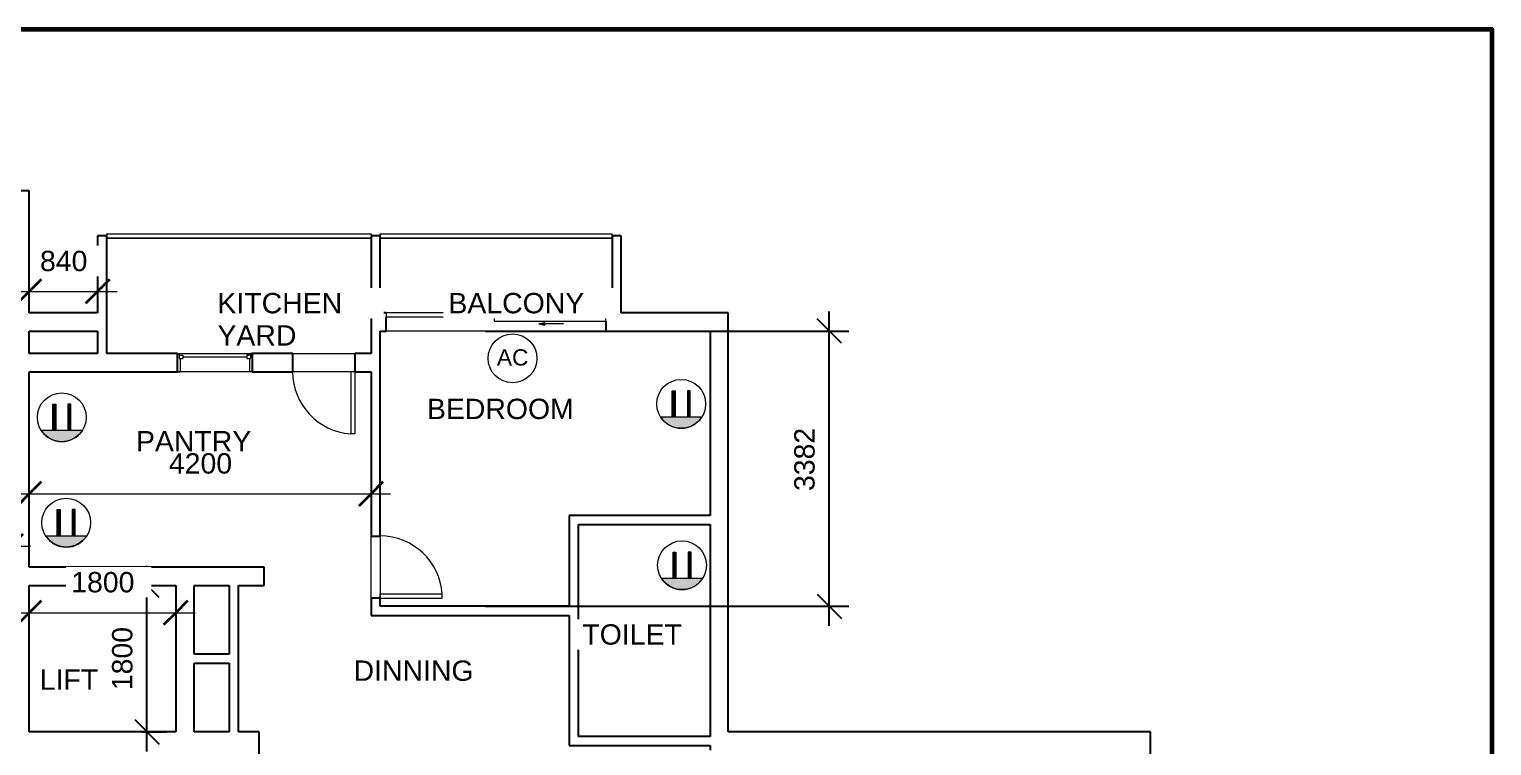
# Model space of a CAD drawing. Header units: millimetres. Extents: x -22520 to 8813, y -30520 to -5795.
# Drawn here: x -9156 to 8813, y -14601 to -5795 of the extents above; entities that cross this region are included whole.
import ezdxf

# ---------------------------------------------------------------- set-up
doc = ezdxf.new("R2010")
doc.units = ezdxf.units.MM
for name, color, linetype, lineweight in [('A-ANNO-DIMS', 120, 'Continuous', 9), ('A-ANNO-DIMS-100', 211, 'Continuous', 9), ('A-DETL-GENF', 92, 'Continuous', 9), ('A-DOOR', 11, 'Continuous', 9), ('A-FLOR-HRAL', 11, 'Continuous', 9), ('A-GLAZ', 151, 'Continuous', 9), ('A-WALL', 113, 'Continuous', 9), ('G-ANNO-TEXT', 231, 'Continuous', 9), ('power', 7, 'Continuous', 9)]:
    doc.layers.add(name, color=color, linetype=linetype, lineweight=lineweight)
doc.layers.get('0').off()
doc.styles.add('Arial', font='arial.ttf', dxfattribs={"height": 450})
doc.styles.add('Arial_1', font='arial.ttf', dxfattribs={"height": 250})
doc.dimstyles.new('Diagonal_-_2_5mm_Arial', dxfattribs={"dimscale": 304.8, "dimtxt": 255.06485, "dimasz": 0.984252, "dimexe": 0.787402, "dimexo": 0.492126, "dimgap": 0.574147, "dimtad": 1, "dimdec": 0, "dimzin": 0, "dimdsep": 46, "dimtxsty": 'Arial_1', "dimblk1": 'OBLIQUE', "dimblk2": 'OBLIQUE', "dimsah": 1, "dimcen": 0.09, "dimdle": 0.787402, "dimazin": 0, "dimtfac": 1, "dimtdec": 4, "dimtix": 1, "dimtmove": 0, "dimatfit": 3, "dimfxl": 1, "dimtvp": 1, "dimtfill": 1, "dimtolj": 1, "dimtzin": 0, "dimarcsym": 2})

# ---------------------------------------------------------------- blocks, each defined once
blk = doc.blocks.new('M_Single-Flush - D 2-406113-Third floor')
at = {"layer": 'A-DOOR', "lineweight": 18}
for p, q in [((330, 56), (330, 818)), ((381, 818), (330, 818)), ((381, 56), (381, 818)), ((381, 56), (330, 56))]:
    blk.add_line(p, q, dxfattribs=at)
at = {"layer": 'A-DOOR'}
blk.add_arc((381, 56), 764, 93.8291, 180, dxfattribs=at)
blk = doc.blocks.new('M_Single-Flush - D 4-407182-Third floor')
at = {"layer": 'A-DOOR', "lineweight": 18}
for p, q in [((330, -112), (330, -874)), ((381, -112), (330, -112)), ((381, -112), (381, -874)), ((381, -874), (330, -874))]:
    blk.add_line(p, q, dxfattribs=at)
at = {"layer": 'A-DOOR'}
blk.add_arc((381, -112), 764, 180, 266.1709, dxfattribs=at)
blk = doc.blocks.new('M_Fixed - 0915 x 1220mm-408932-Third floor')
at = {"layer": 'A-GLAZ', "lineweight": 18}
for p, q in [((-457.5, 125.5), (-438.5, 125.5)), ((-438.5, 125.5), (-438.5, 62.5)), ((-438.5, 106.5), (-394.5, 106.5)), ((-438.5, 62.5), (-394.5, 62.5)), ((-425.5, 62.5), (-425.5, -99.5)), ((-394.5, 106.5), (-394.5, 62.5)), ((-394.5, 84.5), (394.5, 84.5)), ((394.5, 106.5), (394.5, 62.5)), ((438.5, 106.5), (394.5, 106.5)), ((394.5, 62.5), (438.5, 62.5)), ((425.5, 62.5), (425.5, -99.5)), ((438.5, 125.5), (438.5, 62.5)), ((456.4, 125.5), (438.5, 125.5)), ((-457.5, -99.5), (-425.5, -99.5)), ((457.5, -99.5), (425.5, -99.5))]:
    blk.add_line(p, q, dxfattribs=at)
blk = doc.blocks.new('Door-Double-Sliding - 68_ x 82_-408782-Third floor')
at = {"layer": 'A-DETL-GENF'}
blk.add_hatch(color=256, dxfattribs=at).paths.add_polyline_path([(599, 88), (599, 115), (523, 102)])
for p, q in [((599, 115), (523, 102)), ((827, 102), (523, 102)), ((523, 102), (599, 88)), ((599, 88), (599, 115))]:
    blk.add_line(p, q, dxfattribs=at)
at = {"layer": 'A-DOOR', "lineweight": 18}
for p, q in [((25, 239), (-1350, 239)), ((-1350, 239), (-1350, 189)), ((-1350, 189), (25, 189)), ((1350, 189), (-25, 189)), ((-25, 189), (-25, 138)), ((25, 189), (25, 239)), ((1350, 138), (1350, 189)), ((-25, 138), (1350, 138))]:
    blk.add_line(p, q, dxfattribs=at)
blk = doc.blocks.new('Top Rail Type - Top Rail_Internal_-412459-Third floor')
at = {"layer": 'A-FLOR-HRAL'}
for p, q in [((-8204, -8336), (-8204, -8311)), ((-8204, -8311), (-4956, -8311)), ((-4956, -8361), (-8204, -8361)), ((-4956, -8311), (-4956, -8336))]:
    blk.add_line(p, q, dxfattribs=at)
blk = doc.blocks.new('Top Rail Type - Top Rail_Internal_-V3-Third floor')
at = {"layer": 'A-FLOR-HRAL'}
for p, q in [((-8204, -8311), (-8204, -8336)), ((-8204, -8311), (-4956, -8311)), ((-8204, -8361), (-4956, -8361)), ((-4956, -8311), (-4956, -8336))]:
    blk.add_line(p, q, dxfattribs=at)
blk = doc.blocks.new('Top Rail Type - Top Rail_Internal_-412477-Third floor')
at = {"layer": 'A-FLOR-HRAL'}
for p, q in [((-4844, -8336), (-4844, -8311)), ((-4844, -8311), (-1996, -8311)), ((-1996, -8361), (-4844, -8361)), ((-1996, -8311), (-1996, -8336))]:
    blk.add_line(p, q, dxfattribs=at)
blk = doc.blocks.new('Top Rail Type - Top Rail_Internal_-V4-Third floor')
at = {"layer": 'A-FLOR-HRAL'}
for p, q in [((-4844, -8311), (-4844, -8336)), ((-4844, -8311), (-1996, -8311)), ((-4844, -8361), (-1996, -8361)), ((-1996, -8311), (-1996, -8336))]:
    blk.add_line(p, q, dxfattribs=at)
blk = doc.blocks.new('DIMBLOCK11-Third floor')
at = {"layer": 'A-ANNO-DIMS-100', "lineweight": 35, "transparency": 16777216}
for p, q in [((-13181, -12147), (-13031, -11997)), ((-9381, -12147), (-9231, -11997)), ((-13181, -12147), (-13331, -12297)), ((-9381, -12147), (-9531, -12297))]:
    blk.add_line(p, q, dxfattribs=at)
at = {"layer": 'A-ANNO-DIMS-100', "transparency": 16777216}
for p, q in [((-13421, -12147), (-9141, -12147)), ((-13181, -12147), (-13181, -12085)), ((-13181, -12147), (-13181, -12387)), ((-9381, -12147), (-9381, -12085)), ((-9381, -12147), (-9381, -12387))]:
    blk.add_line(p, q, dxfattribs=at)
at = {"layer": 'A-ANNO-DIMS-100', "color": 0, "transparency": 16777216, "insert": (-11665, -11647), "char_height": 250, "width": 922.94, "attachment_point": 1, "line_spacing_factor": 0.941778, "style": 'Arial_1', "bg_fill": 3, "box_fill_scale": 1.25, "bg_fill_color": 256, "bg_fill_true_color": 13158600, "bg_fill_transparency": 0}
blk.add_mtext('3800', dxfattribs=at)
blk = doc.blocks.new('_Oblique')
at = {"color": 0, "linetype": 'ByBlock', "lineweight": -2}
blk.add_line((-0.5, -0.5), (0.5, 0.5), dxfattribs=at)
blk = doc.blocks.new('DIMBLOCK13-Third floor')
at = {"layer": 'A-ANNO-DIMS-100', "lineweight": 35, "transparency": 16777216}
for p, q in [((-9156, -11505), (-9006, -11355)), ((-4956, -11505), (-4806, -11355)), ((-9156, -11505), (-9306, -11655)), ((-4956, -11505), (-5106, -11655))]:
    blk.add_line(p, q, dxfattribs=at)
at = {"layer": 'A-ANNO-DIMS-100', "transparency": 16777216}
for p, q in [((-9156, -11505), (-9156, -11443)), ((-4956, -11505), (-4956, -11443)), ((-9396, -11505), (-4716, -11505)), ((-9156, -11505), (-9156, -11745)), ((-4956, -11505), (-4956, -11745))]:
    blk.add_line(p, q, dxfattribs=at)
at = {"layer": 'A-ANNO-DIMS-100', "color": 0, "transparency": 16777216, "insert": (-7440, -11006), "char_height": 250, "width": 922.94, "attachment_point": 1, "line_spacing_factor": 0.941778, "style": 'Arial_1', "bg_fill": 3, "box_fill_scale": 1.25, "bg_fill_color": 256, "bg_fill_true_color": 13158600, "bg_fill_transparency": 0}
blk.add_mtext('4200', dxfattribs=at)
blk = doc.blocks.new('DIMBLOCK14-Third floor')
at = {"layer": 'A-ANNO-DIMS-100', "lineweight": 35, "transparency": 16777216}
for p, q in [((-9156, -9017), (-9006, -8867)), ((-8316, -9017), (-8166, -8867)), ((-9156, -9017), (-9306, -9167)), ((-8316, -9017), (-8466, -9167))]:
    blk.add_line(p, q, dxfattribs=at)
at = {"layer": 'A-ANNO-DIMS-100', "transparency": 16777216}
for p, q in [((-9156, -9017), (-9156, -8955)), ((-8316, -9017), (-8316, -8955)), ((-9396, -9017), (-8076, -9017)), ((-9156, -9017), (-9156, -9257)), ((-8316, -9017), (-8316, -9257))]:
    blk.add_line(p, q, dxfattribs=at)
at = {"layer": 'A-ANNO-DIMS-100', "color": 0, "transparency": 16777216, "insert": (-9024, -8518), "char_height": 250, "width": 692.21, "attachment_point": 1, "line_spacing_factor": 0.941778, "style": 'Arial_1', "bg_fill": 3, "box_fill_scale": 1.25, "bg_fill_color": 256, "bg_fill_true_color": 13158600, "bg_fill_transparency": 0}
blk.add_mtext('840', dxfattribs=at)
blk = doc.blocks.new('DIMBLOCK15-Third floor')
at = {"layer": 'A-ANNO-DIMS', "color": 0, "lineweight": -2, "transparency": 16777216}
for p, q in [((-7710, -14670), (-7710, -12390)), ((-7772, -12630), (-7470, -12630)), ((-7772, -14430), (-7470, -14430))]:
    blk.add_line(p, q, dxfattribs=at)
at = {"layer": 'Defpoints', "color": 0, "transparency": 16777216}
for p in [(-7922, -12630), (-7710, -12630), (-7922, -14430)]:
    blk.add_point(p, dxfattribs=at)
at = {"layer": 'A-ANNO-DIMS', "color": 0, "lineweight": -2, "transparency": 16777216, "xscale": 299.9999999999999, "yscale": 299.9999999999999, "zscale": 299.9999999999999}
for p, rotation in [((-7710, -12630), 90), ((-7710, -14430), 270)]:
    blk.add_blockref('_Oblique', p, dxfattribs=dict(at, rotation=rotation))
at = {"layer": 'A-ANNO-DIMS', "color": 0, "transparency": 16777216, "insert": (-8012, -13530), "char_height": 250, "width": 922.94, "attachment_point": 5, "rotation": 90, "style": 'Arial_1', "bg_fill": 3, "box_fill_scale": 1.1, "bg_fill_color": 256, "bg_fill_true_color": 13158600, "bg_fill_transparency": 0}
blk.add_mtext('\\A1;1800', dxfattribs=at)
blk = doc.blocks.new('DIMBLOCK16-Third floor')
at = {"layer": 'A-ANNO-DIMS-100', "lineweight": 35, "transparency": 16777216}
for p, q in [((-9156, -12966), (-9006, -12816)), ((-7356, -12966), (-7206, -12816)), ((-9156, -12966), (-9306, -13116)), ((-7356, -12966), (-7506, -13116))]:
    blk.add_line(p, q, dxfattribs=at)
at = {"layer": 'A-ANNO-DIMS-100', "transparency": 16777216}
for p, q in [((-9156, -12966), (-9156, -12904)), ((-7356, -12966), (-7356, -12904)), ((-9396, -12966), (-7116, -12966)), ((-9156, -12966), (-9156, -13206)), ((-7356, -12966), (-7356, -13206))]:
    blk.add_line(p, q, dxfattribs=at)
at = {"layer": 'A-ANNO-DIMS-100', "color": 0, "transparency": 16777216, "insert": (-8640, -12466), "char_height": 250, "width": 922.94, "attachment_point": 1, "line_spacing_factor": 0.941778, "style": 'Arial_1', "bg_fill": 3, "box_fill_scale": 1.25, "bg_fill_color": 256, "bg_fill_true_color": 13158600, "bg_fill_transparency": 0}
blk.add_mtext('1800', dxfattribs=at)
blk = doc.blocks.new('DIMBLOCK20-Third floor')
at = {"layer": 'A-ANNO-DIMS', "color": 0, "lineweight": -2, "transparency": 16777216}
for p, q in [((673, -13127), (673, -9265)), ((-3549, -9505), (913, -9505)), ((-3549, -12887), (913, -12887))]:
    blk.add_line(p, q, dxfattribs=at)
at = {"layer": 'Defpoints', "color": 0, "transparency": 16777216}
for p in [(-3699, -9505), (673, -9505), (-3699, -12887)]:
    blk.add_point(p, dxfattribs=at)
at = {"layer": 'A-ANNO-DIMS', "color": 0, "lineweight": -2, "transparency": 16777216, "xscale": 299.9999999999999, "yscale": 299.9999999999999, "zscale": 299.9999999999999}
for p, rotation in [((673, -9505), 90), ((673, -12887), 270)]:
    blk.add_blockref('_Oblique', p, dxfattribs=dict(at, rotation=rotation))
at = {"layer": 'A-ANNO-DIMS', "color": 0, "transparency": 16777216, "insert": (370, -11082), "char_height": 250, "width": 922.94, "attachment_point": 5, "rotation": 90, "style": 'Arial_1', "bg_fill": 3, "box_fill_scale": 1.1, "bg_fill_color": 256, "bg_fill_true_color": 13158600, "bg_fill_transparency": 0}
blk.add_mtext('\\A1;3382', dxfattribs=at)

msp = doc.modelspace()

# ---------------------------------------------------------------- hatches: boundary and pattern name
at = {"layer": 'power'}
h = msp.add_hatch(dxfattribs=at)
h.set_pattern_fill('ANGLE', color=256)
h.set_pattern_definition([(0, (21004.1086, 11453.505), (0, 6.985), [5.08, -1.905]), (90, (21004.1086, 11453.505), (-6.985, 4e-16), [5.08, -1.905])])
h.paths.add_polyline_path([(-8867, -10402.3), (-8831, -10402.3), (-8831, -10723.8), (-8867, -10723.8)])
h.paths.add_polyline_path([(-8644.6, -10402.3), (-8680.6, -10402.3), (-8680.6, -10723.8), (-8644.6, -10723.8)])
h = msp.add_hatch(dxfattribs=at)
h.set_pattern_fill('ANGLE', color=256)
h.set_pattern_definition([(0, (6968.03, 15236.285), (0, 6.985), [5.08, -1.905]), (90, (6968.03, 15236.285), (-6.985, 4e-16), [5.08, -1.905])])
edge = h.paths.add_edge_path()
edge.add_line((-8956, -12019.4), (-8447.3, -12019.4))
edge.add_arc((-8701.6, -11860.3), 300, 212.02385, 327.97615, ccw=False)

# ---------------------------------------------------------------- linework, layer by layer
at = {"layer": 'A-WALL', "lineweight": 25}
for p, q in [((-9155.7, -7779.7), (-9380.7, -7779.7)), ((-9155.7, -9279.7), (-9155.7, -7779.7)), ((-8203.7, -8335.7), (-8315.7, -8335.7)), ((-8315.7, -8335.7), (-8315.7, -9279.7)), ((-8203.7, -9779.7), (-8203.7, -8335.7)), ((-4955.7, -8335.7), (-4955.7, -9779.7)), ((-4843.7, -8335.7), (-4955.7, -8335.7)), ((-4843.7, -9279.7), (-4843.7, -8335.7)), ((-1995.7, -8335.7), (-1995.7, -9279.7)), ((-1883.7, -8335.7), (-1995.7, -8335.7)), ((-1883.7, -9279.7), (-1883.7, -8335.7)), ((-8315.7, -9279.7), (-9155.7, -9279.7)), ((-4769.7, -9279.7), (-4843.7, -9279.7)), ((-4769.7, -9504.7), (-4769.7, -9330.5)), ((-1995.7, -9279.7), (-2069.7, -9279.7)), ((-2069.7, -9279.7), (-2069.7, -9330.5)), ((-566.7, -9279.7), (-1883.7, -9279.7)), ((-566.7, -14429.7), (-566.7, -9279.7)), ((-9155.7, -9779.7), (-9155.7, -9504.7)), ((-9155.7, -9504.7), (-8315.7, -9504.7)), ((-8315.7, -9504.7), (-8315.7, -9779.7)), ((-4843.7, -12024.7), (-4843.7, -9504.7)), ((-4843.7, -9504.7), (-4769.7, -9504.7)), ((-2069.7, -9381.3), (-2069.7, -9504.7)), ((-2069.7, -9504.7), (-791.7, -9504.7)), ((-791.7, -9504.7), (-791.7, -11769.7)), ((-8315.7, -9779.7), (-9155.7, -9779.7)), ((-7332.7, -9779.7), (-8203.7, -9779.7)), ((-7332.7, -10004.7), (-7332.7, -9779.7)), ((-5917.7, -9779.7), (-6417.7, -9779.7)), ((-6417.7, -9779.7), (-6417.7, -10004.7)), ((-5917.7, -10004.7), (-5917.7, -9779.7)), ((-4955.7, -9779.7), (-5155.7, -9779.7)), ((-5155.7, -9779.7), (-5155.7, -10004.7)), ((-9155.7, -12404.7), (-9155.7, -10004.7)), ((-9155.7, -10004.7), (-7332.7, -10004.7)), ((-6417.7, -10004.7), (-5917.7, -10004.7)), ((-5155.7, -10004.7), (-4955.7, -10004.7)), ((-4955.7, -10004.7), (-4955.7, -12024.7)), ((-791.7, -11769.7), (-2520.7, -11769.7)), ((-2520.7, -11769.7), (-2520.7, -12886.7)), ((-4955.7, -12024.7), (-4843.7, -12024.7)), ((-2408.7, -11881.7), (-791.7, -11881.7)), ((-2408.7, -14486.2), (-2408.7, -11881.7)), ((-791.7, -11881.7), (-791.7, -14486.2)), ((-6268.2, -12404.7), (-9155.7, -12404.7)), ((-6268.2, -12629.7), (-6268.2, -12404.7)), ((-9155.7, -14429.7), (-9155.7, -12629.7)), ((-9155.7, -12629.7), (-7355.7, -12629.7)), ((-7355.7, -12629.7), (-7355.7, -14429.7)), ((-7130.7, -12629.7), (-6698.2, -12629.7)), ((-7130.7, -13473.7), (-7130.7, -12629.7)), ((-6698.2, -12629.7), (-6698.2, -13473.7)), ((-6586.2, -12629.7), (-6268.2, -12629.7)), ((-6586.2, -14429.7), (-6586.2, -12629.7)), ((-4955.7, -12786.7), (-4955.7, -12998.7)), ((-4843.7, -12786.7), (-4955.7, -12786.7)), ((-4843.7, -12886.7), (-4843.7, -12786.7)), ((-2520.7, -12886.7), (-4843.7, -12886.7)), ((-4955.7, -12998.7), (-2520.7, -12998.7)), ((-2520.7, -12998.7), (-2520.7, -14598.2)), ((-6698.2, -13473.7), (-7130.7, -13473.7)), ((-7130.7, -14429.7), (-7130.7, -13585.7)), ((-7130.7, -13585.7), (-6698.2, -13585.7)), ((-6698.2, -13585.7), (-6698.2, -14429.7)), ((-7355.7, -14429.7), (-9155.7, -14429.7)), ((-6698.2, -14429.7), (-7130.7, -14429.7)), ((-6330.7, -14429.7), (-6586.2, -14429.7)), ((-6330.7, -15366.7), (-6330.7, -14429.7)), ((-791.7, -14486.2), (-2408.7, -14486.2)), ((4620.3, -14429.7), (-566.7, -14429.7)), ((4620.3, -20992.7), (4620.3, -14429.7)), ((-2520.7, -14598.2), (-791.7, -14598.2)), ((-791.7, -14598.2), (-791.7, -14654.7))]:
    msp.add_line(p, q, dxfattribs=at)
at = {"layer": 'A-WALL'}
for p, q in [((-3394.3, -9279.7), (-2069.7, -9279.7)), ((-2069.7, -9504.7), (-4769.7, -9504.7)), ((-7332.7, -9779.7), (-6417.7, -9779.7)), ((-5917.7, -9779.7), (-5155.7, -9779.7)), ((-6417.7, -10004.7), (-7332.7, -10004.7)), ((-5155.7, -10004.7), (-5917.7, -10004.7)), ((-4955.7, -12786.7), (-4955.7, -12024.7)), ((-4843.7, -12024.7), (-4843.7, -12786.7))]:
    msp.add_line(p, q, dxfattribs=at)
at = {"layer": 'power'}
for p, q in [((-9010.2, -10723.4), (-8501.5, -10723.4)), ((-8956, -12019.4), (-8447.3, -12019.4))]:
    msp.add_line(p, q, dxfattribs=at)
for points in [[(-8867, -10402.3), (-8831, -10402.3), (-8831, -10723.8), (-8867, -10723.8)], [(-8644.6, -10402.3), (-8680.6, -10402.3), (-8680.6, -10723.8), (-8644.6, -10723.8)]]:
    msp.add_lwpolyline(points, close=True, dxfattribs=at)
msp.add_arc((-8701.6, -11860.3), 300, 212.02385, 327.97615, dxfattribs=at)

# ---------------------------------------------------------------- block references
at = {"layer": 'A-DOOR'}
for name, p in [('Door-Double-Sliding - 68_ x 82_-408782-Third floor', (-3419.7, -9519.2)), ('M_Single-Flush - D 4-407182-Third floor', (-5536.7, -9892.2))]:
    msp.add_blockref(name, p, dxfattribs=at)
at = {"layer": 'A-DOOR', "rotation": 269.9999999999999}
msp.add_blockref('M_Single-Flush - D 2-406113-Third floor', (-4899.7, -12405.7), dxfattribs=at)
at = {"layer": 'A-FLOR-HRAL'}
for name in ['Top Rail Type - Top Rail_Internal_-412459-Third floor', 'Top Rail Type - Top Rail_Internal_-V3-Third floor', 'Top Rail Type - Top Rail_Internal_-412477-Third floor', 'Top Rail Type - Top Rail_Internal_-V4-Third floor']:
    msp.add_blockref(name, (0, 0), dxfattribs=at)
at = {"layer": 'A-GLAZ'}
msp.add_blockref('M_Fixed - 0915 x 1220mm-408932-Third floor', (-6875.2, -9905.2), dxfattribs=at)

# ---------------------------------------------------------------- texts
at = {"layer": 'G-ANNO-TEXT', "color": 7, "insert": (-5170.8, -13553.2), "char_height": 250, "width": 1787.763, "attachment_point": 1, "style": 'Arial_1', "bg_fill": 3, "box_fill_scale": 1.25, "bg_fill_color": 256, "bg_fill_true_color": 13158600, "bg_fill_transparency": 0}
msp.add_mtext('DINNING', dxfattribs=at)

# ---------------------------------------------------------------- next in the draw order: texts
at = {"layer": 'G-ANNO-TEXT', "color": 7, "insert": (-6843.7, -9036), "char_height": 250, "width": 1980.168, "attachment_point": 1, "style": 'Arial_1', "bg_fill": 3, "box_fill_scale": 1.25, "bg_fill_color": 256, "bg_fill_true_color": 13158600, "bg_fill_transparency": 0}
msp.add_mtext('KITCHEN ', dxfattribs=at)

# ---------------------------------------------------------------- next in the draw order: dimensions: what is measured, and where the dimension line sits
at = {"layer": 'A-ANNO-DIMS'}
for base, p1, p2, override, picture, middle in [((-8315.7, -9017.1), (-9155.7, -8805), (-8315.7, -8805), {"dimpost": '<>', "dimfxl": 840}, 'DIMBLOCK14-Third floor', (-8735.7, -8714.4)), ((-9380.7, -12146.7), (-13180.7, -11934.6), (-9380.7, -11934.6), {"dimpost": '<>', "dimfxl": 3800}, 'DIMBLOCK11-Third floor', (-11280.7, -11844))]:
    dim = msp.add_linear_dim(base=base, p1=p1, p2=p2, dimstyle='Diagonal_-_2_5mm_Arial', override=override, dxfattribs=at)
    dim.commit()
    dim.dimension.update_dxf_attribs({"geometry": picture, "text_midpoint": middle})
for base, p1, p2, override, picture, middle in [((673, -9504.7), (-3698.6, -12886.7), (-3698.6, -9504.7), {"dimpost": '<>', "dimfxl": 3382}, 'DIMBLOCK20-Third floor', (673, -11081.5)), ((-7709.7, -12629.7), (-7921.8, -14429.7), (-7921.8, -12629.7), {"dimpost": '<>', "dimfxl": 1800}, 'DIMBLOCK15-Third floor', (-7709.7, -13529.7))]:
    dim = msp.add_linear_dim(base=base, p1=p1, p2=p2, angle=90, dimstyle='Diagonal_-_2_5mm_Arial', override=override, dxfattribs=at)
    dim.commit()
    dim.dimension.update_dxf_attribs({"geometry": picture, "text_midpoint": middle, "dimtype": 160})

# ---------------------------------------------------------------- next in the draw order: hatches: boundary and pattern name
at = {"layer": 'power'}
h = msp.add_hatch(dxfattribs=at)
h.set_pattern_fill('ANGLE', color=256)
h.set_pattern_definition([(0, (28614.446, 11618.242), (0, 6.985), [5.08, -1.905]), (90, (28614.446, 11618.242), (-6.985, 4e-16), [5.08, -1.905])])
h.paths.add_polyline_path([(-1256.7, -10237.5), (-1220.7, -10237.5), (-1220.7, -10559.1), (-1256.7, -10559.1)])
h.paths.add_polyline_path([(-1034.3, -10237.5), (-1070.3, -10237.5), (-1070.3, -10559.1), (-1034.3, -10559.1)])
h = msp.add_hatch(dxfattribs=at)
h.set_pattern_fill('ANGLE', color=256)
h.set_pattern_definition([(0, (14524.1806, 16697.0286), (0, 6.985), [5.08, -1.905]), (90, (14524.1806, 16697.0286), (-6.985, 4e-16), [5.08, -1.905])])
edge = h.paths.add_edge_path()
edge.add_line((-1399.8, -10558.7), (-891.1, -10558.7))
edge.add_arc((-1145.5, -10399.6), 300, 212.02385, 327.97615, ccw=False)
h = msp.add_hatch(dxfattribs=at)
h.set_pattern_fill('ANGLE', color=256)
h.set_pattern_definition([(0, (28624.845, 9635.156), (0, 6.985), [5.08, -1.905]), (90, (28624.845, 9635.156), (-6.985, 4e-16), [5.08, -1.905])])
h.paths.add_polyline_path([(-1246.3, -12220.6), (-1210.3, -12220.6), (-1210.3, -12542.1), (-1246.3, -12542.1)])
h.paths.add_polyline_path([(-1023.9, -12220.6), (-1059.9, -12220.6), (-1059.9, -12542.1), (-1023.9, -12542.1)])
h = msp.add_hatch(dxfattribs=at)
h.set_pattern_fill('ANGLE', color=256)
h.set_pattern_definition([(0, (14534.58, 14713.9426), (0, 6.985), [5.08, -1.905]), (90, (14534.58, 14713.9426), (-6.985, 4e-16), [5.08, -1.905])])
edge = h.paths.add_edge_path()
edge.add_line((-1389.4, -12541.8), (-880.7, -12541.8))
edge.add_arc((-1135.1, -12382.7), 300, 212.02385, 327.97615, ccw=False)

# ---------------------------------------------------------------- next in the draw order: linework, layer by layer
for p, q in [((-1399.8, -10558.7), (-891.1, -10558.7)), ((-1389.4, -12541.8), (-880.7, -12541.8))]:
    msp.add_line(p, q, dxfattribs=at)
for points in [[(-1256.7, -10237.5), (-1220.7, -10237.5), (-1220.7, -10559.1), (-1256.7, -10559.1)], [(-1034.3, -10237.5), (-1070.3, -10237.5), (-1070.3, -10559.1), (-1034.3, -10559.1)], [(-1246.3, -12220.6), (-1210.3, -12220.6), (-1210.3, -12542.1), (-1246.3, -12542.1)], [(-1023.9, -12220.6), (-1059.9, -12220.6), (-1059.9, -12542.1), (-1023.9, -12542.1)]]:
    msp.add_lwpolyline(points, close=True, dxfattribs=at)
for centre in [(-3217.7, -9840.5), (-1145.5, -10399.6), (-1135.1, -12382.7)]:
    msp.add_circle(centre, 300, dxfattribs=at)
for centre in [(-1145.5, -10399.6), (-1135.1, -12382.7)]:
    msp.add_arc(centre, 300, 212.02385, 327.97615, dxfattribs=at)

# ---------------------------------------------------------------- next in the draw order: texts
at = {"layer": 'G-ANNO-TEXT', "color": 7, "char_height": 250, "attachment_point": 1, "style": 'Arial_1', "bg_fill": 3, "box_fill_scale": 1.25, "bg_fill_color": 256, "bg_fill_true_color": 13158600, "bg_fill_transparency": 0}
for s, insert, width in [('BALCONY', (-4005.5, -9036), 2012.236), ('YARD', (-6843.7, -9432.9), 1170.464), ('BEDROOM', (-4269.9, -10336.2), 2172.573), ('TOILET', (-2360.2, -13108.3), 1491.139), ('LIFT', (-9026.6, -13664), 873.839)]:
    msp.add_mtext(s, dxfattribs=dict(at, insert=insert, width=width))
at = {"layer": 'power', "insert": (-3410.6, -9728.1), "char_height": 200, "attachment_point": 1, "style": 'Arial'}
msp.add_mtext_dynamic_manual_height_columns('AC', width=765.232, gutter_width=1, heights=[0], dxfattribs=at)

# ---------------------------------------------------------------- next in the draw order: dimensions: what is measured, and where the dimension line sits
at = {"layer": 'A-ANNO-DIMS'}
for base, p1, p2, override, picture, middle in [((-4955.7, -11505.2), (-9155.7, -11293), (-4955.7, -11293), {"dimpost": '<>', "dimfxl": 4200}, 'DIMBLOCK13-Third floor', (-7055.7, -11202.5)), ((-7355.7, -12966), (-9155.7, -12753.9), (-7355.7, -12753.9), {"dimpost": '<>', "dimfxl": 1800}, 'DIMBLOCK16-Third floor', (-8255.7, -12663.4))]:
    dim = msp.add_linear_dim(base=base, p1=p1, p2=p2, dimstyle='Diagonal_-_2_5mm_Arial', override=override, dxfattribs=at)
    dim.commit()
    dim.dimension.update_dxf_attribs({"geometry": picture, "text_midpoint": middle})

# ---------------------------------------------------------------- next in the draw order: hatches: boundary and pattern name
at = {"layer": 'power'}
h = msp.add_hatch(dxfattribs=at)
h.set_pattern_fill('ANGLE', color=256)
h.set_pattern_definition([(0, (6913.8435, 16532.291), (0, 6.985), [5.08, -1.905]), (90, (6913.8435, 16532.291), (-6.985, 4e-16), [5.08, -1.905])])
edge = h.paths.add_edge_path()
edge.add_line((-9010.2, -10723.4), (-8501.5, -10723.4))
edge.add_arc((-8755.8, -10564.3), 300, 212.02385, 327.97615, ccw=False)
h = msp.add_hatch(dxfattribs=at)
h.set_pattern_fill('ANGLE', color=256)
h.set_pattern_definition([(0, (21058.295, 10157.499), (0, 6.985), [5.08, -1.905]), (90, (21058.295, 10157.499), (-6.985, 4e-16), [5.08, -1.905])])
h.paths.add_polyline_path([(-8812.8, -11698.3), (-8776.8, -11698.3), (-8776.8, -12019.8), (-8812.8, -12019.8)])
h.paths.add_polyline_path([(-8590.4, -11698.3), (-8626.4, -11698.3), (-8626.4, -12019.8), (-8590.4, -12019.8)])

# ---------------------------------------------------------------- next in the draw order: linework, layer by layer
for points in [[(-8812.8, -11698.3), (-8776.8, -11698.3), (-8776.8, -12019.8), (-8812.8, -12019.8)], [(-8590.4, -11698.3), (-8626.4, -11698.3), (-8626.4, -12019.8), (-8590.4, -12019.8)]]:
    msp.add_lwpolyline(points, close=True, dxfattribs=at)
for centre in [(-8755.8, -10564.3), (-8701.6, -11860.3)]:
    msp.add_circle(centre, 300, dxfattribs=at)
msp.add_arc((-8755.8, -10564.3), 300, 212.02385, 327.97615, dxfattribs=at)

# ---------------------------------------------------------------- next in the draw order: texts
at = {"layer": 'G-ANNO-TEXT', "color": 7, "insert": (-7844.5, -10733.4), "char_height": 250, "width": 1715.611, "attachment_point": 1, "style": 'Arial_1', "bg_fill": 3, "box_fill_scale": 1.25, "bg_fill_color": 256, "bg_fill_true_color": 13158600, "bg_fill_transparency": 0}
msp.add_mtext('PANTRY', dxfattribs=at)

# ---------------------------------------------------------------- next in the draw order: linework, layer by layer
at = {"layer": 'power', "lineweight": 60}
msp.add_lwpolyline([(-22519.8, -5794.7), (8812.8, -5794.7), (8812.8, -25292.3), (-22519.8, -25292.3)], close=True, dxfattribs=at)

doc.saveas('drawing.dxf')
